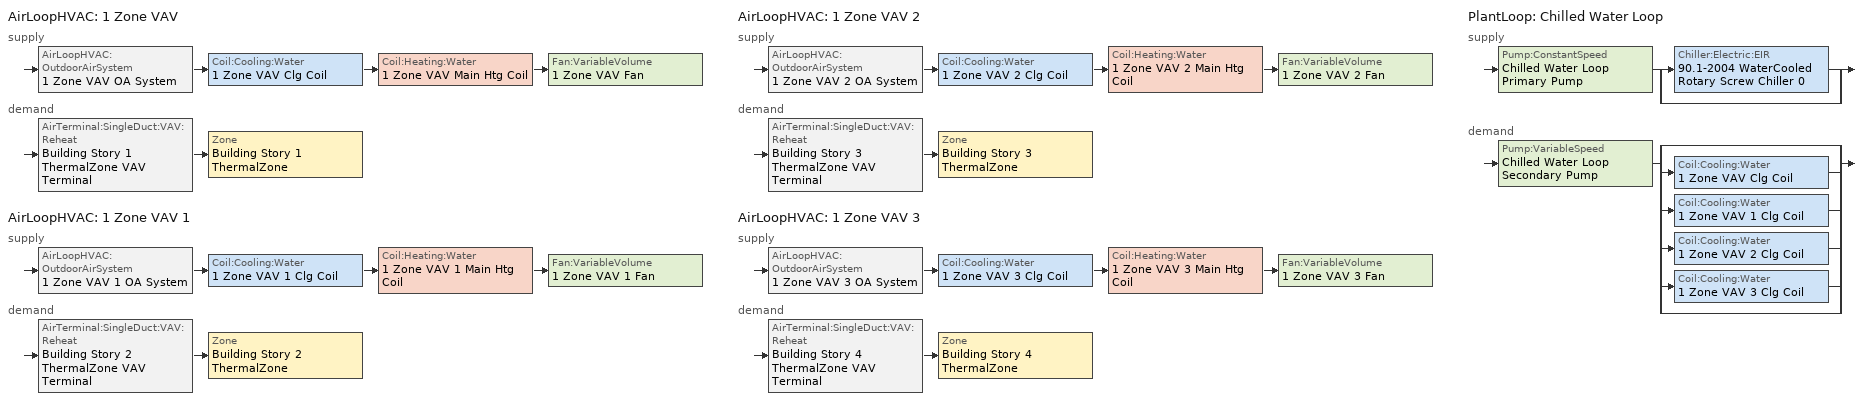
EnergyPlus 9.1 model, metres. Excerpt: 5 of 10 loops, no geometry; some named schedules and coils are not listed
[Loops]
AirLoopHVAC '1 Zone VAV'
 supply: AirLoopHVAC:OutdoorAirSystem '1 Zone VAV OA System' > Coil:Cooling:Water '1 Zone VAV Clg Coil' > Coil:Heating:Water '1 Zone VAV Main Htg Coil' > Fan:VariableVolume '1 Zone VAV Fan'
 demand: AirTerminal:SingleDuct:VAV:Reheat 'Building Story 1 ThermalZone VAV Terminal' > Zone 'Building Story 1 ThermalZone'
AirLoopHVAC '1 Zone VAV 1'
 supply: AirLoopHVAC:OutdoorAirSystem '1 Zone VAV 1 OA System' > Coil:Cooling:Water '1 Zone VAV 1 Clg Coil' > Coil:Heating:Water '1 Zone VAV 1 Main Htg Coil' > Fan:VariableVolume '1 Zone VAV 1 Fan'
 demand: AirTerminal:SingleDuct:VAV:Reheat 'Building Story 2 ThermalZone VAV Terminal' > Zone 'Building Story 2 ThermalZone'
AirLoopHVAC '1 Zone VAV 2'
 supply: AirLoopHVAC:OutdoorAirSystem '1 Zone VAV 2 OA System' > Coil:Cooling:Water '1 Zone VAV 2 Clg Coil' > Coil:Heating:Water '1 Zone VAV 2 Main Htg Coil' > Fan:VariableVolume '1 Zone VAV 2 Fan'
 demand: AirTerminal:SingleDuct:VAV:Reheat 'Building Story 3 ThermalZone VAV Terminal' > Zone 'Building Story 3 ThermalZone'
AirLoopHVAC '1 Zone VAV 3'
 supply: AirLoopHVAC:OutdoorAirSystem '1 Zone VAV 3 OA System' > Coil:Cooling:Water '1 Zone VAV 3 Clg Coil' > Coil:Heating:Water '1 Zone VAV 3 Main Htg Coil' > Fan:VariableVolume '1 Zone VAV 3 Fan'
 demand: AirTerminal:SingleDuct:VAV:Reheat 'Building Story 4 ThermalZone VAV Terminal' > Zone 'Building Story 4 ThermalZone'
PlantLoop 'Chilled Water Loop'
 supply: Pump:ConstantSpeed 'Chilled Water Loop Primary Pump' > split
  | Chiller:Electric:EIR '90.1-2004 WaterCooled  Rotary Screw Chiller 0'
  | bypass
 demand: Pump:VariableSpeed 'Chilled Water Loop Secondary Pump' > split
  | bypass
  | Coil:Cooling:Water '1 Zone VAV Clg Coil'
  | Coil:Cooling:Water '1 Zone VAV 1 Clg Coil'
  | Coil:Cooling:Water '1 Zone VAV 2 Clg Coil'
  | Coil:Cooling:Water '1 Zone VAV 3 Clg Coil'
  | bypass
[ZoneControl:Thermostat] Control Object Type 1=ThermostatSetpoint:DualSetpoint
Name | Zone or ZoneList | Control Type Schedule | Control Name 1
Building Story 1 ThermalZone Thermostat | Building Story 1 ThermalZone | Building Story 1 ThermalZone Thermostat Schedule | Story Top Blended Space Type Thermostat
Building Story 2 ThermalZone Thermostat | Building Story 2 ThermalZone | Building Story 2 ThermalZone Thermostat Schedule | Story Mid2 Blended Space Type Thermostat
Building Story 3 ThermalZone Thermostat | Building Story 3 ThermalZone | Building Story 3 ThermalZone Thermostat Schedule | Story Mid Blended Space Type Thermostat
Building Story 4 ThermalZone Thermostat | Building Story 4 ThermalZone | Building Story 4 ThermalZone Thermostat Schedule | Story Ground Blended Space Type Thermostat
[ThermostatSetpoint:DualSetpoint]
Name | Heating Setpoint Temperature Schedule | Cooling Setpoint Temperature Schedule
Story Top Blended Space Type Thermostat | RestaurantSitDown HTGSETP_SCH_NO_OPTIMUM | RestaurantSitDown CLGSETP_SCH_NO_SETBACK
Story Mid2 Blended Space Type Thermostat; Story Mid Blended Space Type Thermostat | OfficeMedium HTGSETP_SCH_PACU_VAV_bot | OfficeMedium CLGSETP_SCH_NO_SETBACK
Story Ground Blended Space Type Thermostat | RestaurantSitDown HTGSETP_KITCHEN_SCH_NO_OPTIMUM | RestaurantSitDown CLGSETP_KITCHEN_SCH_NO_SETBACK
[AirTerminal:SingleDuct:VAV:Reheat] Availability Schedule=Always On Discrete; Maximum Air Flow Rate {m3/s}=Autosize; Zone Minimum Air Flow Input Method=Constant; Fixed Minimum Air Flow Rate {m3/s}=0; Maximum Hot Water or Steam Flow Rate {m3/s}=Autosize; Minimum Hot Water or Steam Flow Rate {m3/s}=0; Convergence Tolerance=0.001; Damper Heating Action=Normal; Maximum Flow per Zone Floor Area During Reheat {m3/s-m2}=Autocalculate; Maximum Flow Fraction During Reheat=0.5; Maximum Reheat Air Temperature {C}=40
Name | Constant Minimum Air Flow Fraction | Reheat Coil
Building Story 1 ThermalZone VAV Terminal | 0.7 | Building Story 1 ThermalZone Reheat Coil
Building Story 2 ThermalZone VAV Terminal | 0.3 | Building Story 2 ThermalZone Reheat Coil
Building Story 3 ThermalZone VAV Terminal | 0.3 | Building Story 3 ThermalZone Reheat Coil
Building Story 4 ThermalZone VAV Terminal | 0.7 | Building Story 4 ThermalZone Reheat Coil
[Coil:Heating:Water] Availability Schedule=Always On Discrete; U-Factor Times Area Value {W/K}=Autosize; Maximum Water Flow Rate {m3/s}=Autosize; Performance Input Method=UFactorTimesAreaAndDesignWaterFlowRate; Rated Capacity {W}=Autosize; Rated Inlet Water Temperature {C}=82.2222; Rated Inlet Air Temperature {C}=7.22222; Rated Outlet Water Temperature {C}=71.1111; Rated Outlet Air Temperature {C}=12.7778; Rated Ratio for Air and Water Convection=0.5
1 Zone VAV Main Htg Coil; 1 Zone VAV 1 Main Htg Coil; 1 Zone VAV 2 Main Htg Coil; 1 Zone VAV 3 Main Htg Coil
[Zone equipment]
Building Story 1 ThermalZone: Building Story 1 ThermalZone VAV Terminal
Building Story 2 ThermalZone: Building Story 2 ThermalZone VAV Terminal
Building Story 3 ThermalZone: Building Story 3 ThermalZone VAV Terminal
Building Story 4 ThermalZone: Building Story 4 ThermalZone VAV Terminal
[Sizing:Zone] Zone Cooling Design Supply Air Temperature Input Method=SupplyAirTemperature; Zone Cooling Design Supply Air Temperature {C}=12.7778; Zone Cooling Design Supply Air Temperature Difference {deltaC}=11.11; Zone Heating Design Supply Air Temperature Input Method=SupplyAirTemperature; Zone Heating Design Supply Air Temperature {C}=40; Zone Heating Design Supply Air Temperature Difference {deltaC}=11.11; Zone Cooling Design Supply Air Humidity Ratio {kgWater/kgDryAir}=0.0085; Zone Heating Design Supply Air Humidity Ratio {kgWater/kgDryAir}=0.008; Cooling Design Air Flow Method=DesignDayWithLimit; Cooling Design Air Flow Rate {m3/s}=0; Cooling Minimum Air Flow per Zone Floor Area {m3/s-m2}=0.000762; Cooling Minimum Air Flow {m3/s}=0; Cooling Minimum Air Flow Fraction=0; Heating Design Air Flow Method=DesignDay; Heating Design Air Flow Rate {m3/s}=0; Heating Maximum Air Flow per Zone Floor Area {m3/s-m2}=0.002032; Heating Maximum Air Flow {m3/s}=0.141576; Heating Maximum Air Flow Fraction=0.3; Account for Dedicated Outdoor Air System=No
Name | Design Specification Outdoor Air Object | Design Specification Zone Air Distribution Object
Building Story 1 ThermalZone | Blended OA 3 | Building Story 1 ThermalZone Design Spec Zone Air Dist
Building Story 2 ThermalZone | Blended OA 2 | Building Story 2 ThermalZone Design Spec Zone Air Dist
Building Story 3 ThermalZone | Blended OA 1 | Building Story 3 ThermalZone Design Spec Zone Air Dist
Building Story 4 ThermalZone | Blended OA | Building Story 4 ThermalZone Design Spec Zone Air Dist
[DesignSpecification:ZoneAirDistribution] Zone Air Distribution Effectiveness in Cooling Mode=1; Zone Air Distribution Effectiveness in Heating Mode=1
Building Story 1 ThermalZone Design Spec Zone Air Dist; Building Story 2 ThermalZone Design Spec Zone Air Dist; Building Story 3 ThermalZone Design Spec Zone Air Dist; Building Story 4 ThermalZone Design Spec Zone Air Dist
[Controller:MechanicalVentilation] Availability Schedule=Always On Discrete; Demand Controlled Ventilation=No; System Outdoor Air Method=VentilationRateProcedure
Name | Zone Name 1 | Design Specification Outdoor Air Object Name 1 | Design Specification Zone Air Distribution Object Name 1
1 Zone VAV Vent Controller | Building Story 1 ThermalZone | Blended OA 3 | Building Story 1 ThermalZone Design Spec Zone Air Dist
1 Zone VAV 1 Vent Controller | Building Story 2 ThermalZone | Blended OA 2 | Building Story 2 ThermalZone Design Spec Zone Air Dist
1 Zone VAV 2 Vent Controller | Building Story 3 ThermalZone | Blended OA 1 | Building Story 3 ThermalZone Design Spec Zone Air Dist
1 Zone VAV 3 Vent Controller | Building Story 4 ThermalZone | Blended OA | Building Story 4 ThermalZone Design Spec Zone Air Dist
[DesignSpecification:OutdoorAir] Outdoor Air Method=Sum; Outdoor Air Flow per Zone {m3/s}=0; Outdoor Air Flow Air Changes per Hour {1/hr}=0
Name | Outdoor Air Flow per Person {m3/s-person} | Outdoor Air Flow per Zone Floor Area {m3/s-m2}
Blended OA 3 | 0.00943895 | 0
Blended OA 2; Blended OA 1 | 0 | 0.000508
Blended OA | 0.00869337 | 0.00130267
[AirLoopHVAC] Design Supply Air Flow Rate {m3/s}=AutoSize
1 Zone VAV; 1 Zone VAV 1; 1 Zone VAV 2; 1 Zone VAV 3
[Sizing:System] Type of Load to Size On=Sensible; Design Outdoor Air Flow Rate {m3/s}=Autosize; Central Heating Maximum System Air Flow Ratio=0.3; Preheat Design Temperature {C}=7.22222; Preheat Design Humidity Ratio {kgWater/kgDryAir}=0.008; Precool Design Temperature {C}=12.7778; Precool Design Humidity Ratio {kgWater/kgDryAir}=0.008; Central Cooling Design Supply Air Temperature {C}=12.7778; Central Heating Design Supply Air Temperature {C}=12.7778; Type of Zone Sum to Use=Coincident; 100% Outdoor Air in Cooling=No; 100% Outdoor Air in Heating=No; Central Cooling Design Supply Air Humidity Ratio {kgWater/kgDryAir}=0.0085; Central Heating Design Supply Air Humidity Ratio {kgWater/kgDryAir}=0.008; Cooling Supply Air Flow Rate Method=DesignDay; Cooling Supply Air Flow Rate {m3/s}=0; Cooling Supply Air Flow Rate Per Floor Area {m3/s-m2}=0.00996765; Cooling Fraction of Autosized Cooling Supply Air Flow Rate=1; Cooling Supply Air Flow Rate Per Unit Cooling Capacity {m3/s-W}=3.94755e-05; Heating Supply Air Flow Rate Method=DesignDay; Heating Supply Air Flow Rate {m3/s}=0; Heating Supply Air Flow Rate Per Floor Area {m3/s-m2}=0.00996765; Heating Fraction of Autosized Heating Supply Air Flow Rate=1; Heating Fraction of Autosized Cooling Supply Air Flow Rate=1; Heating Supply Air Flow Rate Per Unit Heating Capacity {m3/s-W}=3.15882e-05; System Outdoor Air Method=ZoneSum; Zone Maximum Outdoor Air Fraction=1; Cooling Design Capacity Method=CoolingDesignCapacity; Cooling Design Capacity {W}=Autosize; Cooling Design Capacity Per Floor Area {W/m2}=234.7; Fraction of Autosized Cooling Design Capacity=1; Heating Design Capacity Method=HeatingDesignCapacity; Heating Design Capacity {W}=Autosize; Heating Design Capacity Per Floor Area {W/m2}=157; Fraction of Autosized Heating Design Capacity=1; Central Cooling Capacity Control Method=OnOff
1 Zone VAV; 1 Zone VAV 1; 1 Zone VAV 2; 1 Zone VAV 3
[Controller:WaterCoil] Control Variable=Temperature; Actuator Variable=Flow; Maximum Actuated Flow {m3/s}=Autosize; Minimum Actuated Flow {m3/s}=0
Name | Action | Controller Convergence Tolerance {deltaC}
1 Zone VAV Clg Coil Controller; 1 Zone VAV 1 Clg Coil Controller; 1 Zone VAV 2 Clg Coil Controller; 1 Zone VAV 3 Clg Coil Controller | Reverse | Autosize
1 Zone VAV Main Htg Coil Controller; 1 Zone VAV 1 Main Htg Coil Controller; 1 Zone VAV 2 Main Htg Coil Controller; 1 Zone VAV 3 Main Htg Coil Controller | Normal | 0.1
[Controller:OutdoorAir] Minimum Outdoor Air Flow Rate {m3/s}=Autosize; Maximum Outdoor Air Flow Rate {m3/s}=Autosize; Economizer Control Type=NoEconomizer; Economizer Control Action Type=ModulateFlow; Economizer Maximum Limit Dry-Bulb Temperature {C}=28; Economizer Maximum Limit Enthalpy {J/kg}=64000; Lockout Type=NoLockout; Minimum Limit Type=FixedMinimum; High Humidity Control=No; Control High Indoor Humidity Based on Outdoor Humidity Ratio=Yes; Heat Recovery Bypass Control Type=BypassWhenWithinEconomizerLimits
Name | Mechanical Ventilation Controller
1 Zone VAV OA Controller | 1 Zone VAV Vent Controller
1 Zone VAV 1 OA Controller | 1 Zone VAV 1 Vent Controller
1 Zone VAV 2 OA Controller | 1 Zone VAV 2 Vent Controller
1 Zone VAV 3 OA Controller | 1 Zone VAV 3 Vent Controller
[SetpointManager:MixedAir] Control Variable=Temperature
Name | Setpoint Node or NodeList
1 Zone VAV Mixed Air Node OS Default SPM | 1 Zone VAV Mixed Air Node
1 Zone VAV Clg Coil Outlet Air Node OS Default SPM | 1 Zone VAV Clg Coil Outlet Air Node
1 Zone VAV Main Htg Coil Outlet Air Node OS Default SPM | 1 Zone VAV Main Htg Coil Outlet Air Node
1 Zone VAV 1 Mixed Air Node OS Default SPM | 1 Zone VAV 1 Mixed Air Node
1 Zone VAV 1 Clg Coil Outlet Air Node OS Default SPM | 1 Zone VAV 1 Clg Coil Outlet Air Node
1 Zone VAV 1 Main Htg Coil Outlet Air Node OS Default SPM | 1 Zone VAV 1 Main Htg Coil Outlet Air Node
1 Zone VAV 2 Mixed Air Node OS Default SPM | 1 Zone VAV 2 Mixed Air Node
1 Zone VAV 2 Clg Coil Outlet Air Node OS Default SPM | 1 Zone VAV 2 Clg Coil Outlet Air Node
1 Zone VAV 2 Main Htg Coil Outlet Air Node OS Default SPM | 1 Zone VAV 2 Main Htg Coil Outlet Air Node
1 Zone VAV 3 Mixed Air Node OS Default SPM | 1 Zone VAV 3 Mixed Air Node
1 Zone VAV 3 Clg Coil Outlet Air Node OS Default SPM | 1 Zone VAV 3 Clg Coil Outlet Air Node
1 Zone VAV 3 Main Htg Coil Outlet Air Node OS Default SPM | 1 Zone VAV 3 Main Htg Coil Outlet Air Node
[Coil:Cooling:Water] Availability Schedule=Always On Discrete; Design Water Flow Rate {m3/s}=Autosize; Design Air Flow Rate {m3/s}=Autosize; Design Inlet Water Temperature {C}=Autosize; Design Inlet Air Temperature {C}=Autosize; Design Outlet Air Temperature {C}=Autosize; Design Inlet Air Humidity Ratio {kgWater/kgDryAir}=Autosize; Design Outlet Air Humidity Ratio {kgWater/kgDryAir}=Autosize; Type of Analysis=SimpleAnalysis; Heat Exchanger Configuration=CrossFlow
1 Zone VAV Clg Coil; 1 Zone VAV 1 Clg Coil; 1 Zone VAV 2 Clg Coil; 1 Zone VAV 3 Clg Coil
[Fan:VariableVolume] Availability Schedule=Always On Discrete; Fan Total Efficiency=0.62; Pressure Rise {Pa}=996.356; Maximum Flow Rate {m3/s}=AutoSize; Fan Power Minimum Flow Rate Input Method=Fraction; Fan Power Minimum Flow Fraction=0.25; Fan Power Minimum Air Flow Rate {m3/s}=0; Motor Efficiency=0.9; Motor In Airstream Fraction=1; Fan Power Coefficient 1=0.0407599; Fan Power Coefficient 2=0.088045; Fan Power Coefficient 3=-0.0729261; Fan Power Coefficient 4=0.94374; Fan Power Coefficient 5=0
1 Zone VAV Fan; 1 Zone VAV 1 Fan; 1 Zone VAV 2 Fan; 1 Zone VAV 3 Fan
[SetpointManager:Scheduled] Control Variable=Temperature
Name | Schedule | Setpoint Node or NodeList
1 Zone VAV Supply Air Setpoint Manager | Supply Air Temp - 55.0F | 1 Zone VAV Supply Outlet Node
1 Zone VAV 1 Supply Air Setpoint Manager | Supply Air Temp - 55.0F 1 | 1 Zone VAV 1 Supply Outlet Node
1 Zone VAV 2 Supply Air Setpoint Manager | Supply Air Temp - 55.0F 2 | 1 Zone VAV 2 Supply Outlet Node
1 Zone VAV 3 Supply Air Setpoint Manager | Supply Air Temp - 55.0F 3 | 1 Zone VAV 3 Supply Outlet Node
Chilled Water Loop Setpoint Manager | Chilled Water Loop Temp - 44F | Chilled Water Loop Supply Outlet Node
[PlantLoop]
Chilled Water Loop: Fluid Type=Water; Plant Equipment Operation Scheme=Chilled Water Loop Operation Schemes; Maximum Loop Temperature {C}=40; Minimum Loop Temperature {C}=1; Maximum Loop Flow Rate {m3/s}=Autosize; Minimum Loop Flow Rate {m3/s}=0; Plant Loop Volume {m3}=Autocalculate; Load Distribution Scheme=Optimal; Plant Loop Demand Calculation Scheme=SingleSetpoint; Common Pipe Simulation=CommonPipe
[Sizing:Plant]
Chilled Water Loop: Loop Type=Cooling; Design Loop Exit Temperature {C}=6.66667; Loop Design Temperature Difference {deltaC}=5.61111; Sizing Option=NonCoincident; Zone Timesteps in Averaging Window=1; Coincident Sizing Factor Mode=None
[Pump:ConstantSpeed]
Chilled Water Loop Primary Pump: Design Flow Rate {m3/s}=Autosize; Design Pump Head {Pa}=44836; Design Power Consumption {W}=Autosize; Motor Efficiency=0.9; Fraction of Motor Inefficiencies to Fluid Stream=0; Pump Control Type=Intermittent; Design Power Sizing Method=PowerPerFlowPerPressure; Design Electric Power per Unit Flow Rate {W/(m3/s)}=348701.1; Design Shaft Power per Unit Flow Rate per Unit Head=1.28205
[Chiller:Electric:EIR]
90.1-2004 WaterCooled  Rotary Screw Chiller 0: Reference Capacity {W}=Autosize; Reference COP {W/W}=5.5; Reference Leaving Chilled Water Temperature {C}=6.66667; Reference Entering Condenser Fluid Temperature {C}=35; Reference Chilled Water Flow Rate {m3/s}=Autosize; Reference Condenser Fluid Flow Rate {m3/s}=Autosize; Cooling Capacity Function of Temperature Curve=Curve Biquadratic 1; Electric Input to Cooling Output Ratio Function of Temperature Curve=Curve Biquadratic 2; Electric Input to Cooling Output Ratio Function of Part Load Ratio Curve=Curve Quadratic 1; Minimum Part Load Ratio=0.15; Maximum Part Load Ratio=1; Optimum Part Load Ratio=1; Minimum Unloading Ratio=0.25; Condenser Type=WaterCooled; Condenser Fan Power Ratio {W/W}=0; Fraction of Compressor Electric Consumption Rejected by Condenser=1; Leaving Chilled Water Lower Temperature Limit {C}=2.22222; Chiller Flow Mode=ConstantFlow; Sizing Factor=1
[Pump:VariableSpeed]
Chilled Water Loop Secondary Pump: Design Maximum Flow Rate {m3/s}=Autosize; Design Pump Head {Pa}=134508; Design Power Consumption {W}=Autosize; Motor Efficiency=0.9; Fraction of Motor Inefficiencies to Fluid Stream=0; Coefficient 1 of the Part Load Performance Curve=0; Coefficient 2 of the Part Load Performance Curve=0.0205; Coefficient 3 of the Part Load Performance Curve=0.4101; Coefficient 4 of the Part Load Performance Curve=0.5753; Design Minimum Flow Rate {m3/s}=0; Pump Control Type=Intermittent; Skin Loss Radiative Fraction=0.5; Design Power Sizing Method=PowerPerFlowPerPressure; Design Electric Power per Unit Flow Rate {W/(m3/s)}=348701.1; Design Shaft Power per Unit Flow Rate per Unit Head=1.28205; Design Minimum Flow Rate Fraction=0
[PlantEquipmentOperationSchemes]
Chilled Water Loop Operation Schemes: Control Scheme Object Type 1=PlantEquipmentOperation:CoolingLoad; Control Scheme Name 1=Chilled Water Loop Cooling Operation Scheme; Control Scheme Schedule Name 1=Always On Discrete
[PlantEquipmentOperation:CoolingLoad]
Chilled Water Loop Cooling Operation Scheme: Load Range Lower Limit 1 {W}=0; Load Range Upper Limit 1 {W}=1000000000; Range Equipment List Name 1=Chilled Water Loop Cooling Equipment List
[PlantEquipmentList]
Chilled Water Loop Cooling Equipment List: Chiller:Electric:EIR, 90.1-2004 WaterCooled  Rotary Screw Chiller 0
[Schedule:Compact]
Building Story 1 ThermalZone Thermostat Schedule; Building Story 2 ThermalZone Thermostat Schedule; Building Story 3 ThermalZone Thermostat Schedule; Building Story 4 ThermalZone Thermostat Schedule: Through: 12/31, For: AllDays, Until: 24:00, 4
[Schedule:Week:Daily]
RestaurantSitDown HTGSETP_SCH_NO_OPTIMUM Week Rule - Jan1-Dec31: RestaurantSitDown HTGSETP_SCH_NO_OPTIMUM Default, RestaurantSitDown HTGSETP_SCH_NO_OPTIMUM Default|Sat|Wkdy Day, RestaurantSitDown HTGSETP_SCH_NO_OPTIMUM Default|Sat|Wkdy Day, RestaurantSitDown HTGSETP_SCH_NO_OPTIMUM Default|Sat|Wkdy Day, RestaurantSitDown HTGSETP_SCH_NO_OPTIMUM Default|Sat|Wkdy Day, RestaurantSitDown HTGSETP_SCH_NO_OPTIMUM Default|Sat|Wkdy Day, RestaurantSitDown HTGSETP_SCH_NO_OPTIMUM Default|Sat|Wkdy Day, RestaurantSitDown HTGSETP_SCH_NO_OPTIMUM Default, RestaurantSitDown HTGSETP_SCH_NO_OPTIMUM Summer Design Day, RestaurantSitDown HTGSETP_SCH_NO_OPTIMUM Winter Design Day, RestaurantSitDown HTGSETP_SCH_NO_OPTIMUM Default, RestaurantSitDown HTGSETP_SCH_NO_OPTIMUM Default
RestaurantSitDown CLGSETP_SCH_NO_SETBACK Week Rule - Jan1-Dec31: RestaurantSitDown CLGSETP_SCH_NO_SETBACK Default, RestaurantSitDown CLGSETP_SCH_NO_SETBACK Default|Sat|Wkdy Day, RestaurantSitDown CLGSETP_SCH_NO_SETBACK Default|Sat|Wkdy Day, RestaurantSitDown CLGSETP_SCH_NO_SETBACK Default|Sat|Wkdy Day, RestaurantSitDown CLGSETP_SCH_NO_SETBACK Default|Sat|Wkdy Day, RestaurantSitDown CLGSETP_SCH_NO_SETBACK Default|Sat|Wkdy Day, RestaurantSitDown CLGSETP_SCH_NO_SETBACK Default|Sat|Wkdy Day, RestaurantSitDown CLGSETP_SCH_NO_SETBACK Default, RestaurantSitDown CLGSETP_SCH_NO_SETBACK Summer Design Day, RestaurantSitDown CLGSETP_SCH_NO_SETBACK Winter Design Day, RestaurantSitDown CLGSETP_SCH_NO_SETBACK Default, RestaurantSitDown CLGSETP_SCH_NO_SETBACK Default
Chilled Water Loop Temp - 44F Week Rule - Jan1-Dec31: Chilled Water Loop Temp - 44F Default, Chilled Water Loop Temp - 44F Default, Chilled Water Loop Temp - 44F Default, Chilled Water Loop Temp - 44F Default, Chilled Water Loop Temp - 44F Default, Chilled Water Loop Temp - 44F Default, Chilled Water Loop Temp - 44F Default, Chilled Water Loop Temp - 44F Default, Chilled Water Loop Temp - 44F Default, Chilled Water Loop Temp - 44F Default, Chilled Water Loop Temp - 44F Default, Chilled Water Loop Temp - 44F Default
Supply Air Temp - 55.0F Week Rule - Jan1-Dec31: Supply Air Temp - 55.0F Default, Supply Air Temp - 55.0F Default, Supply Air Temp - 55.0F Default, Supply Air Temp - 55.0F Default, Supply Air Temp - 55.0F Default, Supply Air Temp - 55.0F Default, Supply Air Temp - 55.0F Default, Supply Air Temp - 55.0F Default, Supply Air Temp - 55.0F Default, Supply Air Temp - 55.0F Default, Supply Air Temp - 55.0F Default, Supply Air Temp - 55.0F Default
Supply Air Temp - 55.0F 1 Week Rule - Jan1-Dec31: Supply Air Temp - 55.0F Default 1, Supply Air Temp - 55.0F Default 1, Supply Air Temp - 55.0F Default 1, Supply Air Temp - 55.0F Default 1, Supply Air Temp - 55.0F Default 1, Supply Air Temp - 55.0F Default 1, Supply Air Temp - 55.0F Default 1, Supply Air Temp - 55.0F Default 1, Supply Air Temp - 55.0F Default 1, Supply Air Temp - 55.0F Default 1, Supply Air Temp - 55.0F Default 1, Supply Air Temp - 55.0F Default 1
Supply Air Temp - 55.0F 2 Week Rule - Jan1-Dec31: Supply Air Temp - 55.0F Default 2, Supply Air Temp - 55.0F Default 2, Supply Air Temp - 55.0F Default 2, Supply Air Temp - 55.0F Default 2, Supply Air Temp - 55.0F Default 2, Supply Air Temp - 55.0F Default 2, Supply Air Temp - 55.0F Default 2, Supply Air Temp - 55.0F Default 2, Supply Air Temp - 55.0F Default 2, Supply Air Temp - 55.0F Default 2, Supply Air Temp - 55.0F Default 2, Supply Air Temp - 55.0F Default 2
Supply Air Temp - 55.0F 3 Week Rule - Jan1-Dec31: Supply Air Temp - 55.0F Default 3, Supply Air Temp - 55.0F Default 3, Supply Air Temp - 55.0F Default 3, Supply Air Temp - 55.0F Default 3, Supply Air Temp - 55.0F Default 3, Supply Air Temp - 55.0F Default 3, Supply Air Temp - 55.0F Default 3, Supply Air Temp - 55.0F Default 3, Supply Air Temp - 55.0F Default 3, Supply Air Temp - 55.0F Default 3, Supply Air Temp - 55.0F Default 3, Supply Air Temp - 55.0F Default 3
[Schedule:Year]
RestaurantSitDown HTGSETP_SCH_NO_OPTIMUM: RestaurantSitDown HTGSETP_SCH_NO_OPTIMUM Week Rule - Jan1-Dec31, 1, 1, 12, 31
RestaurantSitDown CLGSETP_SCH_NO_SETBACK: RestaurantSitDown CLGSETP_SCH_NO_SETBACK Week Rule - Jan1-Dec31, 1, 1, 12, 31
OfficeMedium HTGSETP_SCH_PACU_VAV_bot: OfficeMedium HTGSETP_SCH_PACU_VAV_bot Week Rule - Jan1-Dec31, 1, 1, 12, 31
OfficeMedium CLGSETP_SCH_NO_SETBACK: OfficeMedium CLGSETP_SCH_NO_SETBACK Week Rule - Jan1-Dec31, 1, 1, 12, 31
RestaurantSitDown HTGSETP_KITCHEN_SCH_NO_OPTIMUM: RestaurantSitDown HTGSETP_KITCHEN_SCH_NO_OPTIMUM Week Rule - Jan1-Dec31, 1, 1, 12, 31
RestaurantSitDown CLGSETP_KITCHEN_SCH_NO_SETBACK: RestaurantSitDown CLGSETP_KITCHEN_SCH_NO_SETBACK Week Rule - Jan1-Dec31, 1, 1, 12, 31
Chilled Water Loop Temp - 44F: Chilled Water Loop Temp - 44F Week Rule - Jan1-Dec31, 1, 1, 12, 31
Supply Air Temp - 55.0F: Supply Air Temp - 55.0F Week Rule - Jan1-Dec31, 1, 1, 12, 31
Supply Air Temp - 55.0F 1: Supply Air Temp - 55.0F 1 Week Rule - Jan1-Dec31, 1, 1, 12, 31
Supply Air Temp - 55.0F 2: Supply Air Temp - 55.0F 2 Week Rule - Jan1-Dec31, 1, 1, 12, 31
Supply Air Temp - 55.0F 3: Supply Air Temp - 55.0F 3 Week Rule - Jan1-Dec31, 1, 1, 12, 31
[Schedule:Constant]
Always On Discrete: Hourly Value=1
[Curve:Biquadratic] Minimum Value of x {BasedOnField A2}=5; Maximum Value of x {BasedOnField A2}=10; Minimum Value of y {BasedOnField A3}=24; Maximum Value of y {BasedOnField A3}=35
Name | Coefficient1 Constant | Coefficient2 x | Coefficient3 x**2 | Coefficient4 y | Coefficient5 y**2 | Coefficient6 x*y
Curve Biquadratic 1 | 1.02152 | 0.0370359 | 0.000233248 | -0.00389405 | -6.52536e-05 | -0.000268045
Curve Biquadratic 2 | 0.701769 | -0.00452016 | 0.00053311 | -0.00549821 | 0.000544579 | -0.000729032
[Curve:Quadratic]
Curve Quadratic 1: Coefficient1 Constant=0.0636912; Coefficient2 x=0.584888; Coefficient3 x**2=0.352803; Minimum Value of x {BasedOnField A2}=0; Maximum Value of x {BasedOnField A2}=1
